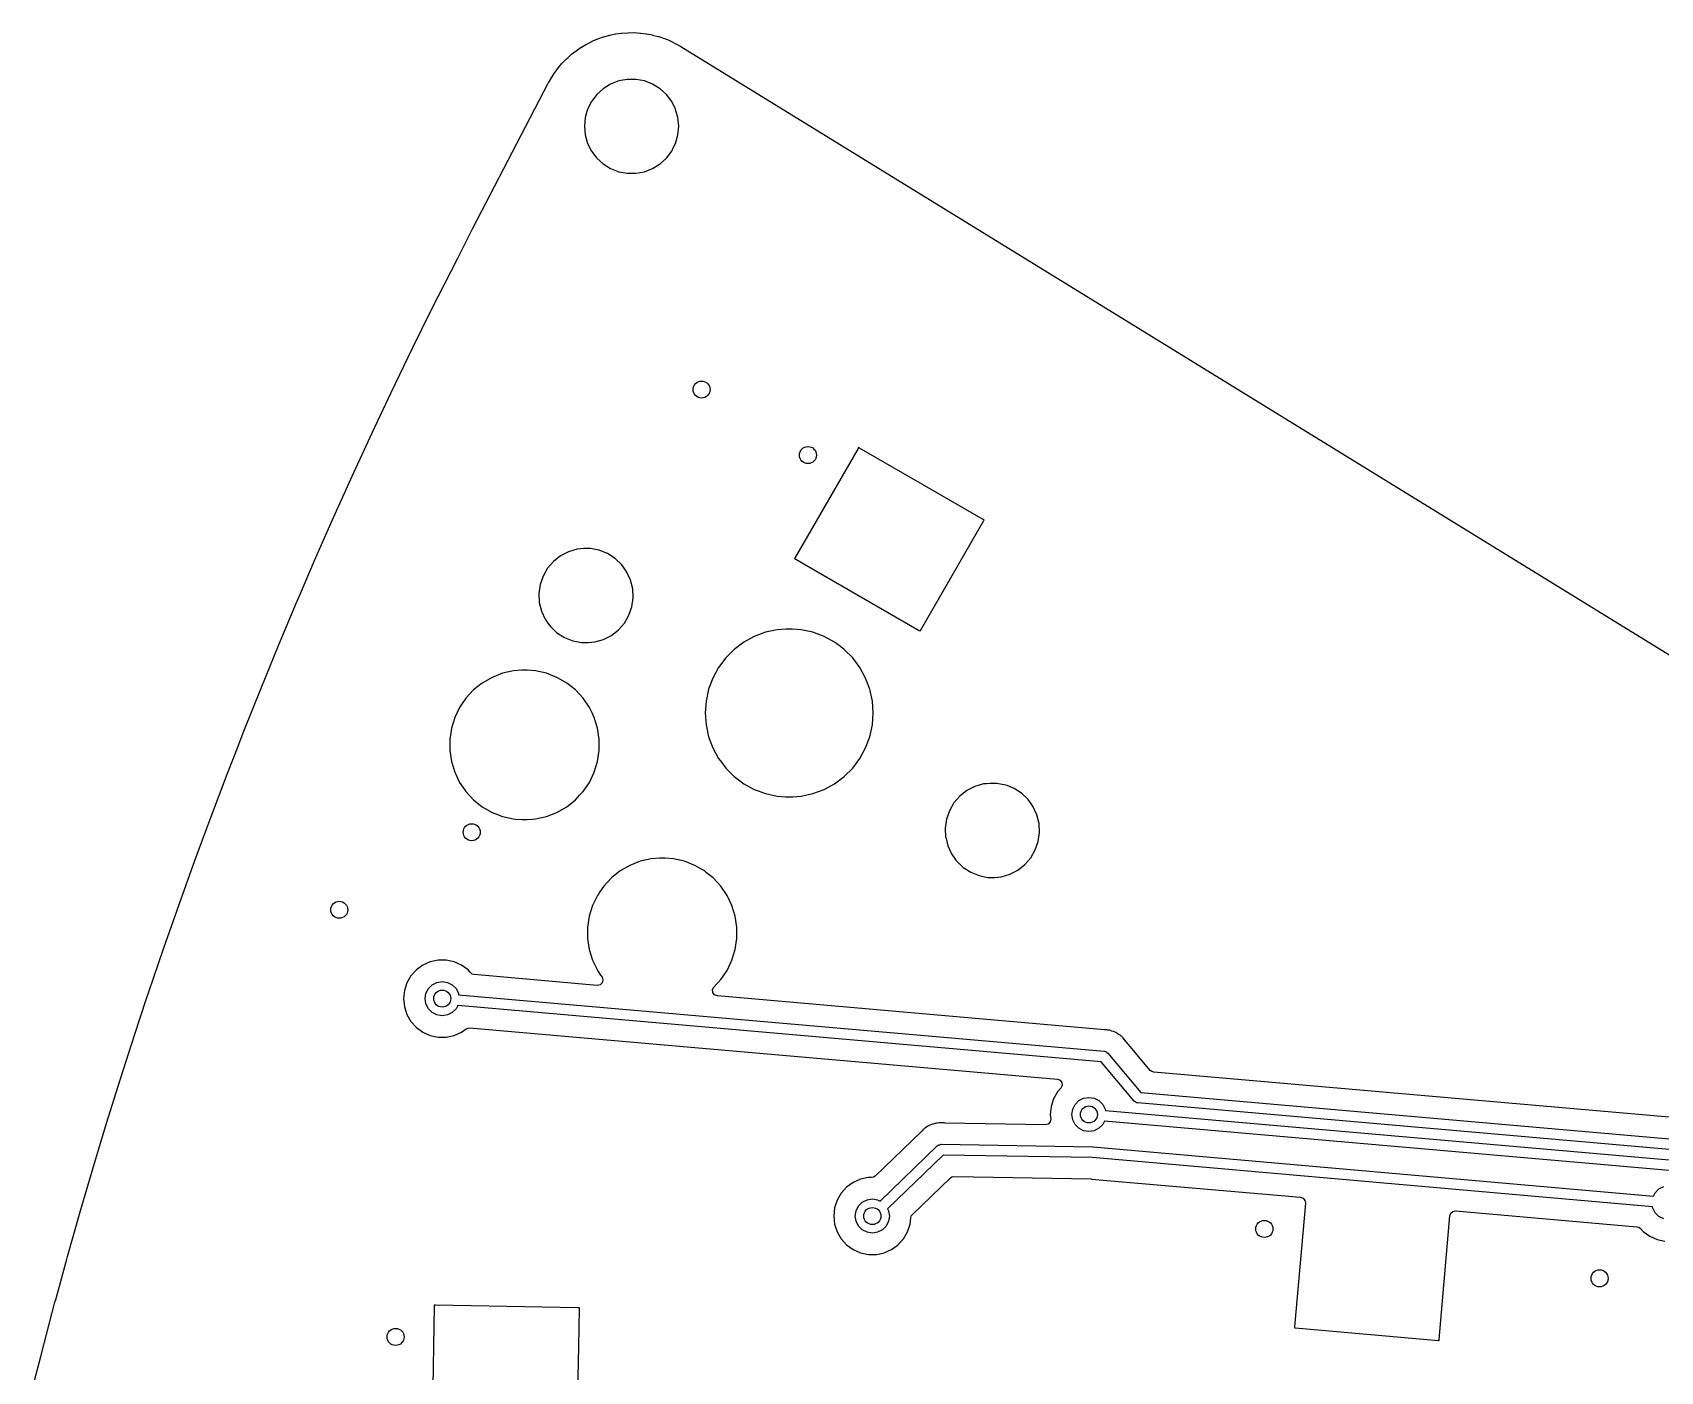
# Model space of a CAD drawing. Extents: x 1.95 to 9.87, y -5.96 to -1.39.
# Drawn here: x 2.13 to 3.632, y -2.625 to -1.39 of the extents above; entities that cross this region are included whole.
import ezdxf

# ---------------------------------------------------------------- set-up
doc = ezdxf.new("R2010")
doc.units = 0
doc.header["$MEASUREMENT"] = 0
doc.layers.add('BLACK', color=7, linetype='CONTINUOUS')

msp = doc.modelspace()

# ---------------------------------------------------------------- linework, layer by layer
at = {"layer": 'BLACK', "linetype": 'CONTINUOUS'}
for p, q in [((2.64637, -1.39789), (2.65132, -1.39582)), ((2.65132, -1.39582), (2.65158, -1.39572)), ((2.65158, -1.39572), (2.65667, -1.39393)), ((2.65667, -1.39393), (2.65698, -1.39383)), ((2.65698, -1.39383), (2.66216, -1.3924)), ((2.66216, -1.3924), (2.66249, -1.39232)), ((2.66249, -1.39232), (2.66777, -1.39125)), ((2.66777, -1.39125), (2.66804, -1.3912)), ((2.66804, -1.3912), (2.67336, -1.39043)), ((2.67336, -1.39043), (2.67374, -1.39039)), ((2.67374, -1.39039), (2.67913, -1.39004)), ((2.67913, -1.39004), (2.67935, -1.39003)), ((2.67935, -1.39003), (2.68471, -1.38994)), ((2.68471, -1.38994), (2.68514, -1.38996)), ((2.68514, -1.38996), (2.69056, -1.39035)), ((2.69056, -1.39035), (2.69074, -1.39036)), ((2.69074, -1.39036), (2.69603, -1.39095)), ((2.69603, -1.39095), (2.69651, -1.39102)), ((2.69651, -1.39102), (2.7019, -1.39217)), ((2.7019, -1.39217), (2.70201, -1.39219)), ((2.70201, -1.39219), (2.70712, -1.39342)), ((2.70712, -1.39342), (2.70763, -1.39358)), ((2.70763, -1.39358), (2.71298, -1.39551)), ((2.71298, -1.39551), (2.71305, -1.39553)), ((2.71305, -1.39553), (2.71779, -1.39733)), ((2.62278, -1.41405), (2.62681, -1.41029)), ((2.62681, -1.41029), (2.62718, -1.40998)), ((2.62718, -1.40998), (2.63142, -1.40677)), ((2.63142, -1.40677), (2.63156, -1.40666)), ((2.63156, -1.40666), (2.63601, -1.40354)), ((2.63601, -1.40354), (2.63638, -1.40331)), ((2.63638, -1.40331), (2.64102, -1.40063)), ((2.64102, -1.40063), (2.64122, -1.40053)), ((2.64122, -1.40053), (2.64602, -1.39805)), ((2.64602, -1.39805), (2.64637, -1.39789)), ((2.71779, -1.39733), (2.71833, -1.39757)), ((2.71833, -1.39757), (2.72417, -1.40064)), ((2.72417, -1.40064), (2.72419, -1.40064)), ((2.72419, -1.40064), (2.7279, -1.40262)), ((2.7279, -1.40262), (2.72817, -1.40277)), ((2.72817, -1.40277), (3.79929, -2.06201)), ((2.60781, -1.4331), (2.61145, -1.42712)), ((2.61145, -1.42712), (2.61179, -1.42664)), ((2.61179, -1.42664), (2.61494, -1.42266)), ((2.61494, -1.42266), (2.61498, -1.4226)), ((2.61498, -1.4226), (2.61858, -1.4182)), ((2.61858, -1.4182), (2.61894, -1.4178)), ((2.61894, -1.4178), (2.62269, -1.41413)), ((2.62269, -1.41413), (2.62278, -1.41405)), ((2.58501, -1.47641), (2.60571, -1.4366)), ((2.60571, -1.4366), (2.60586, -1.43633)), ((2.60586, -1.43633), (2.60781, -1.4331)), ((2.65639, -1.44169), (2.65045, -1.4471)), ((2.66321, -1.43746), (2.65639, -1.44169)), ((2.6707, -1.43456), (2.66321, -1.43746)), ((2.67859, -1.43308), (2.6707, -1.43456)), ((2.6707, -1.43456), (2.6707, -1.43456)), ((2.68662, -1.43308), (2.67859, -1.43308)), ((2.69452, -1.43456), (2.68662, -1.43308)), ((2.69978, -1.4366), (2.69452, -1.43456)), ((2.702, -1.43746), (2.69978, -1.4366)), ((2.70883, -1.44169), (2.702, -1.43746)), ((2.71476, -1.4471), (2.70883, -1.44169)), ((2.64561, -1.4535), (2.64203, -1.46069)), ((2.65045, -1.4471), (2.64561, -1.4535)), ((2.7196, -1.4535), (2.71476, -1.4471)), ((2.72317, -1.46066), (2.7196, -1.4535)), ((2.63984, -1.46841), (2.6391, -1.47641)), ((2.64203, -1.46069), (2.63984, -1.46841)), ((2.72318, -1.46069), (2.72317, -1.46066)), ((2.7232, -1.46077), (2.72318, -1.46069)), ((2.72538, -1.46841), (2.7232, -1.46077)), ((2.72612, -1.47641), (2.72538, -1.46841)), ((2.72538, -1.46841), (2.72538, -1.46841)), ((2.5361, -1.57047), (2.58501, -1.47641)), ((2.6391, -1.47641), (2.63984, -1.48441)), ((2.63984, -1.48441), (2.64203, -1.49213)), ((2.72318, -1.49213), (2.72538, -1.48441)), ((2.72538, -1.48441), (2.72612, -1.47641)), ((2.64203, -1.49213), (2.64561, -1.49932)), ((2.64561, -1.49932), (2.65045, -1.50572)), ((2.71476, -1.50572), (2.7196, -1.49932)), ((2.7196, -1.49932), (2.7214, -1.49571)), ((2.7196, -1.49932), (2.7196, -1.49932)), ((2.7196, -1.49932), (2.7196, -1.49932)), ((2.7214, -1.49571), (2.72318, -1.49213)), ((2.65045, -1.50572), (2.65639, -1.51113)), ((2.65639, -1.51113), (2.66321, -1.51536)), ((2.66321, -1.51536), (2.66321, -1.51536)), ((2.66321, -1.51536), (2.66321, -1.51536)), ((2.66321, -1.51536), (2.6707, -1.51826)), ((2.69452, -1.51826), (2.702, -1.51536)), ((2.702, -1.51536), (2.70883, -1.51113)), ((2.70883, -1.51113), (2.71476, -1.50572)), ((2.6707, -1.51826), (2.67859, -1.51974)), ((2.67859, -1.51974), (2.68662, -1.51974)), ((2.68662, -1.51974), (2.69452, -1.51826)), ((2.68662, -1.51974), (2.68662, -1.51974)), ((2.52211, -1.59792), (2.53608, -1.5705)), ((2.53608, -1.5705), (2.5361, -1.57047)), ((2.49799, -1.64535), (2.52211, -1.59792)), ((2.48054, -1.68106), (2.49796, -1.64541)), ((2.49796, -1.64541), (2.49799, -1.64535)), ((2.46067, -1.72193), (2.48054, -1.68107)), ((2.48054, -1.68107), (2.48054, -1.68106)), ((2.48054, -1.68107), (2.48054, -1.68107)), ((2.48054, -1.68107), (2.48054, -1.68107)), ((2.44316, -1.75933), (2.46064, -1.72198)), ((2.46064, -1.72198), (2.46067, -1.72193)), ((2.42468, -1.79914), (2.44316, -1.75933)), ((2.8921, -1.77272), (2.89163, -1.77353)), ((2.89211, -1.77271), (2.8921, -1.77272)), ((2.89213, -1.77272), (2.89211, -1.77271)), ((2.89211, -1.77271), (2.89211, -1.77271)), ((2.89297, -1.7732), (2.89213, -1.77272)), ((2.89162, -1.77355), (2.83352, -1.87418)), ((2.89163, -1.77353), (2.89162, -1.77355)), ((2.89297, -1.77321), (2.89297, -1.7732)), ((2.89297, -1.7732), (2.89297, -1.7732)), ((3.00722, -1.83917), (2.89297, -1.77321)), ((2.40754, -1.83739), (2.42465, -1.79919)), ((2.42465, -1.79919), (2.42468, -1.79914)), ((2.39002, -1.87698), (2.40754, -1.83739)), ((2.94919, -1.94164), (3.00783, -1.84007)), ((3.00724, -1.83917), (3.00722, -1.83917)), ((3.00805, -1.83964), (3.00724, -1.83917)), ((3.00783, -1.84007), (3.00806, -1.83967)), ((3.00806, -1.83965), (3.00805, -1.83964)), ((3.00806, -1.83966), (3.00806, -1.83965)), ((3.00806, -1.83965), (3.00806, -1.83965)), ((3.00806, -1.83967), (3.00806, -1.83966)), ((3.00806, -1.83966), (3.00806, -1.83966)), ((3.00806, -1.83967), (3.00806, -1.83967)), ((2.37704, -1.90728), (2.39, -1.87702)), ((2.39, -1.87702), (2.39002, -1.87698)), ((2.61048, -1.87783), (2.60505, -1.88409)), ((2.61699, -1.87271), (2.61048, -1.87783)), ((2.62435, -1.86892), (2.61699, -1.87271)), ((2.63229, -1.86658), (2.62435, -1.86892)), ((2.6355, -1.86628), (2.63229, -1.86658)), ((2.63847, -1.86599), (2.6355, -1.86628)), ((2.64468, -1.86599), (2.63847, -1.86599)), ((2.65281, -1.86756), (2.64468, -1.86599)), ((2.64468, -1.86599), (2.64468, -1.86599)), ((2.65473, -1.86833), (2.65281, -1.86756)), ((2.65281, -1.86756), (2.65281, -1.86756)), ((2.65281, -1.86756), (2.65281, -1.86756)), ((2.6605, -1.87064), (2.65473, -1.86833)), ((2.66732, -1.87503), (2.6605, -1.87064)), ((2.66746, -1.87512), (2.66732, -1.87503)), ((2.67346, -1.88083), (2.66746, -1.87512)), ((2.66746, -1.87512), (2.66746, -1.87512)), ((2.66746, -1.87512), (2.66746, -1.87512)), ((2.83352, -1.87418), (2.83304, -1.87501)), ((2.83304, -1.87501), (2.83304, -1.87503)), ((2.83304, -1.87503), (2.83305, -1.87503)), ((2.83305, -1.87503), (2.83338, -1.87546)), ((2.83338, -1.87546), (2.83414, -1.87567)), ((2.83352, -1.87418), (2.83352, -1.87418)), ((2.83352, -1.87418), (2.83352, -1.87418)), ((2.83414, -1.87567), (2.85492, -1.88767)), ((2.60091, -1.89126), (2.5982, -1.89909)), ((2.60505, -1.88409), (2.60091, -1.89126)), ((2.67506, -1.88308), (2.67346, -1.88083)), ((2.67826, -1.88758), (2.67506, -1.88308)), ((2.6817, -1.89511), (2.67826, -1.88758)), ((2.67826, -1.88758), (2.67826, -1.88758)), ((2.67826, -1.88758), (2.67826, -1.88758)), ((2.85492, -1.88767), (2.94813, -1.94148)), ((2.3734, -1.91579), (2.37704, -1.90728)), ((2.5982, -1.89909), (2.59703, -1.90728)), ((2.59703, -1.90728), (2.59742, -1.91556)), ((2.68365, -1.90316), (2.6817, -1.89511)), ((2.68405, -1.91143), (2.68365, -1.90316)), ((2.35671, -1.95541), (2.3734, -1.9158)), ((2.3734, -1.9158), (2.3734, -1.91579)), ((2.59742, -1.91556), (2.59744, -1.91564)), ((2.59744, -1.91564), (2.59937, -1.9236)), ((2.68016, -1.92745), (2.68287, -1.91963)), ((2.68287, -1.91963), (2.68405, -1.91143)), ((2.59937, -1.9236), (2.59941, -1.92369)), ((2.59941, -1.92369), (2.60281, -1.93114)), ((2.60281, -1.93114), (2.60536, -1.93471)), ((2.60536, -1.93471), (2.60762, -1.93788)), ((2.60762, -1.93788), (2.61361, -1.9436)), ((2.6706, -1.94088), (2.67602, -1.93462)), ((2.67602, -1.93462), (2.68016, -1.92745)), ((2.61361, -1.9436), (2.61361, -1.9436)), ((2.61361, -1.9436), (2.61361, -1.9436)), ((2.61361, -1.9436), (2.62058, -1.94807)), ((2.62058, -1.94807), (2.62058, -1.94807)), ((2.62058, -1.94807), (2.62826, -1.95115)), ((2.62826, -1.95115), (2.63334, -1.95213)), ((2.63334, -1.95213), (2.6364, -1.95272)), ((2.6364, -1.95272), (2.6364, -1.95272)), ((2.6364, -1.95272), (2.6426, -1.95272)), ((2.6426, -1.95272), (2.64878, -1.95213)), ((2.6426, -1.95272), (2.6426, -1.95272)), ((2.64878, -1.95213), (2.65673, -1.9498)), ((2.65673, -1.9498), (2.66409, -1.946)), ((2.66409, -1.946), (2.6706, -1.94088)), ((2.78613, -1.95238), (2.77727, -1.95901)), ((2.79584, -1.94707), (2.78613, -1.95238)), ((2.80621, -1.94321), (2.79584, -1.94707)), ((2.81702, -1.94085), (2.80621, -1.94321)), ((2.8253, -1.94026), (2.81702, -1.94085)), ((2.83082, -1.94026), (2.8253, -1.94026)), ((2.8253, -1.94026), (2.8253, -1.94026)), ((2.8391, -1.94085), (2.83082, -1.94026)), ((2.83082, -1.94026), (2.83082, -1.94026)), ((2.84991, -1.94321), (2.8391, -1.94085)), ((2.86028, -1.94707), (2.84991, -1.94321)), ((2.86999, -1.95238), (2.86028, -1.94707)), ((2.87405, -1.95542), (2.86999, -1.95238)), ((2.94813, -1.94148), (2.94814, -1.94149)), ((2.94814, -1.94149), (2.94898, -1.94197)), ((2.94898, -1.94197), (2.94898, -1.94197)), ((2.94898, -1.94197), (2.94898, -1.94197)), ((2.94898, -1.94197), (2.94898, -1.94197)), ((2.94898, -1.94197), (2.94899, -1.94197)), ((2.94899, -1.94197), (2.949, -1.94196)), ((2.94899, -1.94197), (2.94899, -1.94197)), ((2.949, -1.94196), (2.94918, -1.94165)), ((2.949, -1.94196), (2.949, -1.94196)), ((2.94918, -1.94165), (2.94919, -1.94164)), ((2.34067, -1.99466), (2.35669, -1.95545)), ((2.35669, -1.95545), (2.35671, -1.95541)), ((2.76945, -1.96683), (2.76281, -1.97569)), ((2.77727, -1.95901), (2.76945, -1.96683)), ((2.87885, -1.95901), (2.87405, -1.95542)), ((2.88668, -1.96683), (2.87885, -1.95901)), ((2.89165, -1.97348), (2.88668, -1.96683)), ((2.56339, -1.98102), (2.55378, -1.98479)), ((2.57347, -1.97872), (2.56339, -1.98102)), ((2.58119, -1.97814), (2.57347, -1.97872)), ((2.58634, -1.97814), (2.58119, -1.97814)), ((2.58119, -1.97814), (2.58119, -1.97814)), ((2.59407, -1.97872), (2.58634, -1.97814)), ((2.58634, -1.97814), (2.58634, -1.97814)), ((2.60414, -1.98102), (2.59407, -1.97872)), ((2.61375, -1.98479), (2.60414, -1.98102)), ((2.76281, -1.97569), (2.75751, -1.9854)), ((2.89331, -1.97569), (2.89165, -1.97348)), ((2.89861, -1.9854), (2.89331, -1.97569)), ((2.32475, -2.03444), (2.34067, -1.99466)), ((2.53676, -1.9964), (2.52973, -2.00397)), ((2.54483, -1.98996), (2.53676, -1.9964)), ((2.55378, -1.98479), (2.54483, -1.98996)), ((2.61497, -1.98549), (2.61375, -1.98479)), ((2.61375, -1.98479), (2.61375, -1.98479)), ((2.61375, -1.98479), (2.61375, -1.98479)), ((2.6227, -1.98996), (2.61497, -1.98549)), ((2.63077, -1.9964), (2.6227, -1.98996)), ((2.6227, -1.98996), (2.6227, -1.98996)), ((2.6378, -2.00397), (2.63077, -1.9964)), ((2.63077, -1.9964), (2.63077, -1.9964)), ((2.63077, -1.9964), (2.63077, -1.9964)), ((2.75364, -1.99577), (2.75129, -2.00659)), ((2.75751, -1.9854), (2.75364, -1.99577)), ((2.90031, -1.98996), (2.89861, -1.9854)), ((2.90248, -1.99577), (2.90031, -1.98996)), ((2.90483, -2.00659), (2.90248, -1.99577)), ((2.52391, -2.0125), (2.51943, -2.02181)), ((2.52578, -2.00977), (2.52391, -2.0125)), ((2.52973, -2.00397), (2.52578, -2.00977)), ((2.64362, -2.0125), (2.6378, -2.00397)), ((2.6378, -2.00397), (2.6378, -2.00397)), ((2.6378, -2.00397), (2.6378, -2.00397)), ((2.64608, -2.01762), (2.64362, -2.0125)), ((2.75129, -2.00659), (2.7505, -2.01762)), ((2.90562, -2.01762), (2.90483, -2.00659)), ((2.51943, -2.02181), (2.51639, -2.03168)), ((2.6481, -2.02181), (2.64608, -2.01762)), ((2.65114, -2.03168), (2.6481, -2.02181)), ((2.7505, -2.01762), (2.75129, -2.02866)), ((2.90483, -2.02866), (2.90562, -2.01762)), ((2.31782, -2.05222), (2.32474, -2.03445)), ((2.32474, -2.03445), (2.32475, -2.03444)), ((2.51639, -2.03168), (2.51485, -2.04189)), ((2.51485, -2.04189), (2.51485, -2.05222)), ((2.65268, -2.04189), (2.65114, -2.03168)), ((2.65268, -2.05222), (2.65268, -2.04189)), ((2.75129, -2.02866), (2.75364, -2.03948)), ((2.75364, -2.03948), (2.75751, -2.04984)), ((2.89861, -2.04984), (2.90248, -2.03948)), ((2.90248, -2.03948), (2.90483, -2.02866)), ((2.30935, -2.07399), (2.31782, -2.05222)), ((2.51485, -2.05222), (2.51639, -2.06244)), ((2.65114, -2.06244), (2.65268, -2.05222)), ((2.75751, -2.04984), (2.76281, -2.05956)), ((2.89331, -2.05956), (2.89861, -2.04984)), ((2.51639, -2.06244), (2.51943, -2.07231)), ((2.51943, -2.07231), (2.52391, -2.08161)), ((2.64362, -2.08161), (2.6481, -2.07231)), ((2.6481, -2.07231), (2.65114, -2.06244)), ((2.76281, -2.05956), (2.76547, -2.0631)), ((2.76547, -2.0631), (2.76945, -2.06841)), ((2.76945, -2.06841), (2.77727, -2.07624)), ((2.87885, -2.07624), (2.88668, -2.06841)), ((2.88668, -2.06841), (2.89331, -2.05956)), ((2.29415, -2.11402), (2.30935, -2.074)), ((2.30935, -2.074), (2.30935, -2.07399)), ((2.52391, -2.08161), (2.52839, -2.08817)), ((2.52839, -2.08817), (2.52973, -2.09015)), ((2.6378, -2.09015), (2.64362, -2.08161)), ((2.77727, -2.07624), (2.78212, -2.07987)), ((2.78212, -2.07987), (2.78613, -2.08287)), ((2.78613, -2.08287), (2.79584, -2.08817)), ((2.79584, -2.08817), (2.79949, -2.08954)), ((2.84991, -2.09204), (2.86028, -2.08817)), ((2.86028, -2.08817), (2.86999, -2.08287)), ((2.86999, -2.08287), (2.87885, -2.07624)), ((2.9994, -2.08545), (2.99204, -2.08925)), ((3.00734, -2.08312), (2.9994, -2.08545)), ((3.01009, -2.08286), (3.00734, -2.08312)), ((3.01352, -2.08253), (3.01009, -2.08286)), ((3.01973, -2.08253), (3.01352, -2.08253)), ((3.02786, -2.0841), (3.01973, -2.08253)), ((3.01973, -2.08253), (3.01973, -2.08253)), ((3.02925, -2.08465), (3.02786, -2.0841)), ((3.02786, -2.0841), (3.02786, -2.0841)), ((3.02786, -2.0841), (3.02786, -2.0841)), ((3.03555, -2.08717), (3.02925, -2.08465)), ((3.04251, -2.09165), (3.03555, -2.08717)), ((2.52973, -2.09015), (2.53676, -2.09772)), ((2.53676, -2.09772), (2.53676, -2.09772)), ((2.53676, -2.09772), (2.54483, -2.10416)), ((2.6227, -2.10416), (2.63077, -2.09772)), ((2.63077, -2.09772), (2.63468, -2.09351)), ((2.63468, -2.09351), (2.6378, -2.09015)), ((2.6378, -2.09015), (2.6378, -2.09015)), ((2.6378, -2.09015), (2.6378, -2.09015)), ((2.79949, -2.08954), (2.80621, -2.09204)), ((2.80621, -2.09204), (2.81702, -2.09439)), ((2.81702, -2.09439), (2.82471, -2.09494)), ((2.82471, -2.09494), (2.8253, -2.09499)), ((2.8253, -2.09499), (2.8253, -2.09499)), ((2.8253, -2.09499), (2.83082, -2.09499)), ((2.83082, -2.09499), (2.83138, -2.09495)), ((2.83082, -2.09499), (2.83082, -2.09499)), ((2.83138, -2.09495), (2.8391, -2.09439)), ((2.8391, -2.09439), (2.84991, -2.09204)), ((2.9801, -2.10062), (2.97596, -2.1078)), ((2.98553, -2.09437), (2.9801, -2.10062)), ((2.99204, -2.08925), (2.98553, -2.09437)), ((3.04851, -2.09737), (3.04251, -2.09165)), ((3.04251, -2.09165), (3.04251, -2.09165)), ((3.04251, -2.09165), (3.04251, -2.09165)), ((3.05011, -2.09961), (3.04851, -2.09737)), ((3.05331, -2.10411), (3.05011, -2.09961)), ((2.29052, -2.12382), (2.29415, -2.11402)), ((2.54483, -2.10416), (2.55378, -2.10932)), ((2.55378, -2.10932), (2.55969, -2.11164)), ((2.55969, -2.11164), (2.5611, -2.1122)), ((2.5611, -2.1122), (2.56339, -2.1131)), ((2.56339, -2.1131), (2.57346, -2.1154)), ((2.57346, -2.1154), (2.57567, -2.11556)), ((2.57567, -2.11556), (2.58119, -2.11597)), ((2.58119, -2.11597), (2.58119, -2.11597)), ((2.58119, -2.11597), (2.58634, -2.11597)), ((2.58634, -2.11597), (2.59117, -2.11561)), ((2.58634, -2.11597), (2.58634, -2.11597)), ((2.59117, -2.11561), (2.59407, -2.1154)), ((2.59407, -2.1154), (2.60414, -2.1131)), ((2.60414, -2.1131), (2.61375, -2.10932)), ((2.61375, -2.10932), (2.6227, -2.10416)), ((2.97326, -2.11562), (2.97208, -2.12382)), ((2.97596, -2.1078), (2.97326, -2.11562)), ((3.05675, -2.11164), (3.05331, -2.10411)), ((3.05331, -2.10411), (3.05331, -2.10411)), ((3.05331, -2.10411), (3.05331, -2.10411)), ((3.0587, -2.11969), (3.05675, -2.11164)), ((2.27942, -2.15382), (2.29052, -2.12382)), ((2.97208, -2.12382), (2.97247, -2.13209)), ((2.97247, -2.13209), (2.97249, -2.13218)), ((2.97249, -2.13218), (2.97442, -2.14014)), ((3.05792, -2.13616), (3.0591, -2.12796)), ((3.0591, -2.12796), (3.0587, -2.11969)), ((2.97442, -2.14014), (2.97446, -2.14023)), ((2.97446, -2.14023), (2.97786, -2.14767)), ((2.97786, -2.14767), (2.98199, -2.15346)), ((3.05107, -2.15116), (3.05521, -2.14399)), ((3.05521, -2.14399), (3.05792, -2.13616)), ((2.26492, -2.19416), (2.27941, -2.15385)), ((2.27941, -2.15385), (2.27942, -2.15382)), ((2.672, -2.16339), (2.66393, -2.16983)), ((2.68095, -2.15823), (2.672, -2.16339)), ((2.69056, -2.15445), (2.68095, -2.15823)), ((2.70064, -2.15215), (2.69056, -2.15445)), ((2.70836, -2.15157), (2.70064, -2.15215)), ((2.71351, -2.15157), (2.70836, -2.15157)), ((2.70836, -2.15157), (2.70836, -2.15157)), ((2.72124, -2.15215), (2.71351, -2.15157)), ((2.71351, -2.15157), (2.71351, -2.15157)), ((2.73131, -2.15445), (2.72124, -2.15215)), ((2.74092, -2.15823), (2.73131, -2.15445)), ((2.74108, -2.15831), (2.74092, -2.15823)), ((2.74092, -2.15823), (2.74092, -2.15823)), ((2.74092, -2.15823), (2.74092, -2.15823)), ((2.74987, -2.16339), (2.74108, -2.15831)), ((2.75189, -2.165), (2.74987, -2.16339)), ((2.98199, -2.15346), (2.98267, -2.15442)), ((2.98267, -2.15442), (2.98866, -2.16013)), ((2.98866, -2.16013), (2.98866, -2.16013)), ((2.98866, -2.16013), (2.98866, -2.16013)), ((2.98866, -2.16013), (2.99563, -2.16461)), ((3.03178, -2.16633), (3.03914, -2.16254)), ((3.03914, -2.16254), (3.04565, -2.15742)), ((3.04565, -2.15742), (3.05107, -2.15116)), ((2.6569, -2.1774), (2.6534, -2.18254)), ((2.66393, -2.16983), (2.6569, -2.1774)), ((2.75794, -2.16983), (2.75189, -2.165)), ((2.76497, -2.1774), (2.75794, -2.16983)), ((2.75794, -2.16983), (2.75794, -2.16983)), ((2.75794, -2.16983), (2.75794, -2.16983)), ((2.77079, -2.18594), (2.76497, -2.1774)), ((2.76497, -2.1774), (2.76497, -2.1774)), ((2.76497, -2.1774), (2.76497, -2.1774)), ((2.99563, -2.16461), (2.99563, -2.16461)), ((2.99563, -2.16461), (3.00331, -2.16769)), ((3.00331, -2.16769), (3.00839, -2.16866)), ((3.00839, -2.16866), (3.01145, -2.16925)), ((3.01145, -2.16925), (3.01145, -2.16925)), ((3.01145, -2.16925), (3.01765, -2.16925)), ((3.01765, -2.16925), (3.02383, -2.16866)), ((3.01765, -2.16925), (3.01765, -2.16925)), ((3.02383, -2.16866), (3.03178, -2.16633)), ((2.64906, -2.19015), (2.6466, -2.19524)), ((2.65108, -2.18594), (2.64906, -2.19015)), ((2.65196, -2.18465), (2.65108, -2.18594)), ((2.6534, -2.18254), (2.65196, -2.18465)), ((2.77527, -2.19524), (2.77079, -2.18594)), ((2.25088, -2.23413), (2.26492, -2.19416)), ((2.64356, -2.20511), (2.64202, -2.21533)), ((2.6466, -2.19524), (2.64356, -2.20511)), ((2.77831, -2.20511), (2.77527, -2.19524)), ((2.77985, -2.21533), (2.77831, -2.20511)), ((2.64202, -2.21533), (2.64202, -2.22566)), ((2.77985, -2.22566), (2.77985, -2.21533)), ((2.23706, -2.27487), (2.25087, -2.23415)), ((2.25087, -2.23415), (2.25088, -2.23413)), ((2.64202, -2.22566), (2.64356, -2.23587)), ((2.64356, -2.23587), (2.6466, -2.24574)), ((2.77527, -2.24574), (2.77831, -2.23587)), ((2.77831, -2.23587), (2.77985, -2.22566)), ((2.49, -2.25027), (2.48397, -2.25465)), ((2.49681, -2.24724), (2.49, -2.25027)), ((2.5041, -2.24569), (2.49681, -2.24724)), ((2.51155, -2.24569), (2.5041, -2.24569)), ((2.5041, -2.24569), (2.5041, -2.24569)), ((2.51884, -2.24724), (2.51155, -2.24569)), ((2.51155, -2.24569), (2.51155, -2.24569)), ((2.52565, -2.25027), (2.51884, -2.24724)), ((2.53168, -2.25465), (2.52565, -2.25027)), ((2.6466, -2.24574), (2.65042, -2.25368)), ((2.77079, -2.25505), (2.77527, -2.24574)), ((2.47526, -2.26664), (2.47296, -2.27373)), ((2.47899, -2.26019), (2.47526, -2.26664)), ((2.48397, -2.25465), (2.47899, -2.26019)), ((2.49508, -2.27189), (2.49857, -2.2684)), ((2.49857, -2.2684), (2.50296, -2.26616)), ((2.50296, -2.26616), (2.50783, -2.26539)), ((2.50783, -2.26539), (2.51269, -2.26616)), ((2.51269, -2.26616), (2.51708, -2.2684)), ((2.51708, -2.2684), (2.52057, -2.27189)), ((2.53362, -2.2568), (2.53168, -2.25465)), ((2.53168, -2.25465), (2.53168, -2.25465)), ((2.53168, -2.25465), (2.53168, -2.25465)), ((2.53416, -2.25741), (2.53362, -2.2568)), ((2.53561, -2.25851), (2.53416, -2.25741)), ((2.53737, -2.25901), (2.53561, -2.25851)), ((2.65091, -2.26894), (2.53737, -2.25901)), ((2.65042, -2.25368), (2.65108, -2.25505)), ((2.65357, -2.26841), (2.65091, -2.26894)), ((2.65108, -2.25505), (2.65187, -2.2562)), ((2.65187, -2.2562), (2.65403, -2.25937)), ((2.65554, -2.26654), (2.65357, -2.26841)), ((2.65403, -2.25937), (2.65537, -2.26133)), ((2.65537, -2.26133), (2.65621, -2.26391)), ((2.65621, -2.26391), (2.65554, -2.26654)), ((2.75859, -2.27045), (2.76497, -2.26358)), ((2.76497, -2.26358), (2.77079, -2.25505)), ((2.22374, -2.3149), (2.23498, -2.28114)), ((2.23498, -2.28114), (2.23706, -2.27487)), ((2.47296, -2.27373), (2.47218, -2.28114)), ((2.47218, -2.28114), (2.47296, -2.28855)), ((2.49208, -2.28114), (2.49285, -2.27628)), ((2.49285, -2.28601), (2.49208, -2.28114)), ((2.49285, -2.27628), (2.49508, -2.27189)), ((2.52057, -2.27189), (2.5228, -2.27628)), ((2.5228, -2.27628), (2.523, -2.27753)), ((2.523, -2.27753), (3.11884, -2.32966)), ((2.75738, -2.27285), (2.75859, -2.27045)), ((2.75762, -2.27553), (2.75738, -2.27285)), ((2.75924, -2.27767), (2.75762, -2.27553)), ((2.76175, -2.27864), (2.75924, -2.27767)), ((3.11917, -2.30991), (2.76175, -2.27864)), ((2.47296, -2.28855), (2.47526, -2.29564)), ((2.47526, -2.29564), (2.47899, -2.3021)), ((2.49508, -2.2904), (2.49285, -2.28601)), ((2.49857, -2.29388), (2.49508, -2.2904)), ((2.50296, -2.29612), (2.49857, -2.29388)), ((2.50783, -2.29689), (2.50296, -2.29612)), ((2.51269, -2.29612), (2.50783, -2.29689)), ((2.51708, -2.29388), (2.51269, -2.29612)), ((2.52057, -2.2904), (2.51708, -2.29388)), ((2.52213, -2.28733), (2.52057, -2.2904)), ((3.11595, -2.33929), (2.52213, -2.28733)), ((2.47899, -2.3021), (2.48397, -2.30763)), ((2.48397, -2.30763), (2.49, -2.31201)), ((2.49, -2.31201), (2.49681, -2.31505)), ((2.51884, -2.31505), (2.52565, -2.31201)), ((2.52565, -2.31201), (2.52981, -2.30899)), ((2.52981, -2.30899), (2.53138, -2.30823)), ((2.53138, -2.30823), (2.53311, -2.30807)), ((2.53311, -2.30807), (3.07566, -2.35554)), ((3.11963, -2.30993), (3.11917, -2.30991)), ((3.12127, -2.30991), (3.11963, -2.30993)), ((3.12135, -2.30991), (3.12127, -2.30991)), ((3.12211, -2.3101), (3.12135, -2.30991)), ((3.12135, -2.30991), (3.12135, -2.30991)), ((3.12287, -2.31023), (3.12211, -2.3101)), ((3.12365, -2.3103), (3.12287, -2.31023)), ((3.12527, -2.31087), (3.12365, -2.3103)), ((3.12571, -2.311), (3.12527, -2.31087)), ((3.12738, -2.31142), (3.12571, -2.311)), ((3.12808, -2.31179), (3.12738, -2.31142)), ((3.12878, -2.3121), (3.12808, -2.31179)), ((3.12952, -2.31237), (3.12878, -2.3121)), ((3.13031, -2.31289), (3.12952, -2.31237)), ((3.13095, -2.31332), (3.13031, -2.31289)), ((3.13134, -2.31356), (3.13095, -2.31332)), ((3.13176, -2.31378), (3.13134, -2.31356)), ((2.21057, -2.35617), (2.22373, -2.31493)), ((2.22373, -2.31493), (2.22374, -2.3149)), ((2.49681, -2.31505), (2.5041, -2.3166)), ((2.5041, -2.3166), (2.5041, -2.3166)), ((2.5041, -2.3166), (2.51155, -2.3166)), ((2.51155, -2.3166), (2.51723, -2.31539)), ((2.51155, -2.3166), (2.51155, -2.3166)), ((2.51723, -2.31539), (2.51884, -2.31505)), ((3.13286, -2.31438), (3.13176, -2.31378)), ((3.13343, -2.31491), (3.13286, -2.31438)), ((3.13404, -2.31539), (3.13343, -2.31491)), ((3.13469, -2.31583), (3.13404, -2.31539)), ((3.13555, -2.31679), (3.13469, -2.31583)), ((3.13469, -2.31583), (3.13469, -2.31583)), ((3.13469, -2.31583), (3.13469, -2.31583)), ((3.13584, -2.31711), (3.13555, -2.31679)), ((3.13616, -2.31744), (3.13584, -2.31711)), ((3.13628, -2.31755), (3.13616, -2.31744)), ((3.13697, -2.31838), (3.13628, -2.31755)), ((3.13707, -2.31849), (3.13697, -2.31838)), ((3.13891, -2.32055), (3.13707, -2.31849)), ((3.13937, -2.32123), (3.13891, -2.32055)), ((3.14465, -2.32753), (3.13937, -2.32123)), ((3.16123, -2.34729), (3.14465, -2.32753)), ((3.14645, -2.37564), (3.11595, -2.33929)), ((3.11884, -2.32966), (3.11969, -2.32986)), ((3.11969, -2.32986), (3.11987, -2.32986)), ((3.11987, -2.32986), (3.11996, -2.32992)), ((3.11996, -2.32992), (3.1202, -2.32998)), ((3.1202, -2.32998), (3.12116, -2.33072)), ((3.12116, -2.33072), (3.12218, -2.3314)), ((3.12218, -2.3314), (3.15268, -2.36775)), ((2.19801, -2.39611), (2.21057, -2.35617)), ((3.07566, -2.35554), (3.07816, -2.35649)), ((3.07816, -2.35649), (3.07978, -2.35862)), ((3.07978, -2.35862), (3.08004, -2.36127)), ((3.16272, -2.34848), (3.16123, -2.34729)), ((3.16455, -2.34901), (3.16272, -2.34848)), ((3.67802, -2.39393), (3.16455, -2.34901)), ((3.07212, -2.37348), (3.06981, -2.38057)), ((3.07584, -2.36702), (3.07212, -2.37348)), ((3.07886, -2.36367), (3.07584, -2.36702)), ((3.08004, -2.36127), (3.07886, -2.36367)), ((3.09543, -2.37524), (3.09982, -2.373)), ((3.09982, -2.373), (3.10468, -2.37223)), ((3.10468, -2.37223), (3.10955, -2.373)), ((3.10955, -2.373), (3.11394, -2.37524)), ((3.15268, -2.36775), (3.68511, -2.41433)), ((3.06981, -2.38057), (3.06903, -2.38798)), ((3.06903, -2.38798), (3.06947, -2.39212)), ((3.08893, -2.38798), (3.08971, -2.38311)), ((3.08971, -2.39284), (3.08893, -2.38798)), ((3.08971, -2.38311), (3.09194, -2.37872)), ((3.09194, -2.37872), (3.09543, -2.37524)), ((3.11394, -2.37524), (3.11742, -2.37872)), ((3.11742, -2.37872), (3.11966, -2.38311)), ((3.11966, -2.38311), (3.11986, -2.38437)), ((3.11986, -2.38437), (3.69158, -2.43438)), ((3.14747, -2.37632), (3.14645, -2.37564)), ((3.14843, -2.37706), (3.14747, -2.37632)), ((3.14867, -2.37712), (3.14843, -2.37706)), ((3.14876, -2.37718), (3.14867, -2.37712)), ((3.14894, -2.37718), (3.14876, -2.37718)), ((3.14979, -2.37738), (3.14894, -2.37718)), ((3.68222, -2.42396), (3.14979, -2.37738)), ((2.1854, -2.43821), (2.198, -2.39616)), ((2.198, -2.39616), (2.19801, -2.39611)), ((2.95009, -2.40371), (2.90748, -2.44485)), ((2.9504, -2.40338), (2.95009, -2.40371)), ((2.95152, -2.40207), (2.9504, -2.40338)), ((2.95217, -2.40162), (2.95152, -2.40207)), ((2.95276, -2.40113), (2.95217, -2.40162)), ((2.95332, -2.40059), (2.95276, -2.40113)), ((2.95482, -2.39974), (2.95332, -2.40059)), ((2.95521, -2.39949), (2.95482, -2.39974)), ((2.95662, -2.39851), (2.95521, -2.39949)), ((2.95736, -2.39823), (2.95662, -2.39851)), ((2.95805, -2.3979), (2.95736, -2.39823)), ((2.95873, -2.39751), (2.95805, -2.3979)), ((2.96039, -2.39706), (2.95873, -2.39751)), ((2.96083, -2.39692), (2.96039, -2.39706)), ((2.96244, -2.39632), (2.96083, -2.39692)), ((2.96323, -2.39623), (2.96244, -2.39632)), ((2.96398, -2.39609), (2.96323, -2.39623)), ((2.96474, -2.39588), (2.96398, -2.39609)), ((2.96646, -2.39586), (2.96474, -2.39588)), ((2.96692, -2.39583), (2.96646, -2.39586)), ((2.96707, -2.39581), (2.96692, -2.39583)), ((2.96816, -2.39583), (2.96707, -2.39581)), ((2.96831, -2.39583), (2.96816, -2.39583)), ((2.97107, -2.39579), (2.96831, -2.39583)), ((2.97188, -2.3959), (2.97107, -2.39579)), ((3.06453, -2.39751), (2.97188, -2.3959)), ((3.06715, -2.3968), (3.06453, -2.39751)), ((3.06899, -2.3948), (3.06715, -2.3968)), ((3.06947, -2.39212), (3.06899, -2.3948)), ((3.09194, -2.39723), (3.08971, -2.39284)), ((3.09543, -2.40072), (3.09194, -2.39723)), ((3.09982, -2.40296), (3.09543, -2.40072)), ((3.10468, -2.40373), (3.09982, -2.40296)), ((3.10955, -2.40296), (3.10468, -2.40373)), ((3.11394, -2.40072), (3.10955, -2.40296)), ((3.11742, -2.39723), (3.11394, -2.40072)), ((3.11899, -2.39417), (3.11742, -2.39723)), ((3.69275, -2.44437), (3.11899, -2.39417)), ((2.912, -2.46789), (2.96478, -2.41692)), ((2.96478, -2.41692), (2.96549, -2.41641)), ((2.96549, -2.41641), (2.96561, -2.41628)), ((2.96561, -2.41628), (2.96571, -2.41625)), ((2.96571, -2.41625), (2.96591, -2.4161)), ((2.96591, -2.4161), (2.96711, -2.41586)), ((2.96711, -2.41586), (2.96828, -2.41554)), ((2.96828, -2.41554), (3.10829, -2.41799)), ((3.10829, -2.41799), (3.10853, -2.41802)), ((3.10853, -2.41802), (3.10864, -2.418)), ((3.10864, -2.418), (3.62575, -2.46325)), ((2.97015, -2.42542), (2.91884, -2.47496)), ((3.10795, -2.42782), (2.97015, -2.42542)), ((3.62488, -2.47305), (3.10795, -2.42782)), ((2.17369, -2.47775), (2.1854, -2.43821)), ((2.89379, -2.44777), (2.88698, -2.4508)), ((2.90108, -2.44622), (2.89379, -2.44777)), ((2.90409, -2.44622), (2.90108, -2.44622)), ((2.90592, -2.44587), (2.90409, -2.44622)), ((2.90748, -2.44485), (2.90592, -2.44587)), ((2.94175, -2.48023), (2.97651, -2.44667)), ((2.97651, -2.44667), (2.97811, -2.44564)), ((2.97811, -2.44564), (2.97998, -2.4453)), ((2.97998, -2.4453), (3.10675, -2.44751)), ((3.10675, -2.44751), (3.10709, -2.44753)), ((3.10709, -2.44753), (3.30003, -2.46441)), ((2.87596, -2.46072), (2.87224, -2.46718)), ((2.88095, -2.45519), (2.87596, -2.46072)), ((2.88698, -2.4508), (2.88095, -2.45519)), ((3.62575, -2.46325), (3.62731, -2.46018)), ((3.62731, -2.46018), (3.6308, -2.4567)), ((3.6308, -2.4567), (3.63519, -2.45446)), ((2.16212, -2.51903), (2.17367, -2.47781)), ((2.17367, -2.47781), (2.17369, -2.47775)), ((2.86993, -2.47427), (2.86916, -2.48168)), ((2.87224, -2.46718), (2.86993, -2.47427)), ((2.88906, -2.48168), (2.88983, -2.47681)), ((2.88983, -2.47681), (2.89206, -2.47242)), ((2.89206, -2.47242), (2.89555, -2.46894)), ((2.89555, -2.46894), (2.89994, -2.4667)), ((2.89994, -2.4667), (2.9048, -2.46593)), ((2.9048, -2.46593), (2.90967, -2.4667)), ((2.90967, -2.4667), (2.912, -2.46789)), ((2.91884, -2.47496), (2.91978, -2.47681)), ((2.91978, -2.47681), (2.92055, -2.48168)), ((3.30447, -2.4697), (3.29449, -2.58376)), ((3.30003, -2.46441), (3.3024, -2.46527)), ((3.3024, -2.46527), (3.30403, -2.46721)), ((3.30403, -2.46721), (3.30447, -2.4697)), ((3.43872, -2.47899), (3.44065, -2.47737)), ((3.44065, -2.47737), (3.44314, -2.47693)), ((3.44314, -2.47693), (3.61051, -2.49157)), ((3.62508, -2.4743), (3.62488, -2.47305)), ((3.62731, -2.47869), (3.62508, -2.4743)), ((3.6308, -2.48218), (3.62731, -2.47869)), ((2.86916, -2.48168), (2.86993, -2.48909)), ((2.86993, -2.48909), (2.87224, -2.49618)), ((2.88983, -2.48654), (2.88906, -2.48168)), ((2.89206, -2.49093), (2.88983, -2.48654)), ((2.89555, -2.49442), (2.89206, -2.49093)), ((2.91754, -2.49093), (2.91406, -2.49442)), ((2.91978, -2.48654), (2.91754, -2.49093)), ((2.92055, -2.48168), (2.91978, -2.48654)), ((2.93737, -2.49618), (2.93967, -2.48909)), ((2.93967, -2.48909), (2.94029, -2.48323)), ((2.94029, -2.48323), (2.94076, -2.4816)), ((2.94076, -2.4816), (2.94175, -2.48023)), ((3.42787, -2.59551), (3.43785, -2.48137)), ((3.43785, -2.48137), (3.43872, -2.47899)), ((3.61051, -2.49157), (3.61227, -2.49207)), ((3.61227, -2.49207), (3.61372, -2.49317)), ((3.61372, -2.49317), (3.6162, -2.49593)), ((3.63519, -2.48441), (3.6308, -2.48218)), ((2.87224, -2.49618), (2.87596, -2.50263)), ((2.87596, -2.50263), (2.88095, -2.50817)), ((2.88095, -2.50817), (2.88698, -2.51255)), ((2.89994, -2.49665), (2.89555, -2.49442)), ((2.9048, -2.49743), (2.89994, -2.49665)), ((2.90967, -2.49665), (2.9048, -2.49743)), ((2.91406, -2.49442), (2.90967, -2.49665)), ((2.92263, -2.51255), (2.92775, -2.50883)), ((2.92775, -2.50883), (2.92866, -2.50817)), ((2.92866, -2.50817), (2.92873, -2.50809)), ((2.92873, -2.50809), (2.93364, -2.50263)), ((2.93364, -2.50263), (2.93737, -2.49618)), ((3.6162, -2.49593), (3.62223, -2.50031)), ((3.62223, -2.50031), (3.62904, -2.50334)), ((3.62904, -2.50334), (3.63633, -2.50489)), ((2.15078, -2.55979), (2.16142, -2.52154)), ((2.16142, -2.52154), (2.16212, -2.51903)), ((2.88698, -2.51255), (2.89379, -2.51558)), ((2.89379, -2.51558), (2.90108, -2.51713)), ((2.90108, -2.51713), (2.90108, -2.51713)), ((2.90108, -2.51713), (2.90853, -2.51713)), ((2.90853, -2.51713), (2.91339, -2.5161)), ((2.90853, -2.51713), (2.90853, -2.51713)), ((2.91339, -2.5161), (2.91582, -2.51558)), ((2.91582, -2.51558), (2.92263, -2.51255)), ((2.13732, -2.61139), (2.15076, -2.55985)), ((2.15076, -2.55985), (2.15078, -2.55979)), ((2.5005, -2.56497), (2.49848, -2.68119)), ((2.50052, -2.564), (2.5005, -2.56496)), ((2.5005, -2.56496), (2.5005, -2.56497)), ((2.50053, -2.56399), (2.50052, -2.564)), ((2.50054, -2.56398), (2.50053, -2.56399)), ((2.50053, -2.56399), (2.50053, -2.56399)), ((2.5015, -2.564), (2.50054, -2.56398)), ((2.50054, -2.56398), (2.50054, -2.56398)), ((2.50054, -2.56398), (2.50054, -2.56398)), ((2.50054, -2.56398), (2.50054, -2.56398)), ((2.50151, -2.564), (2.5015, -2.564)), ((2.63342, -2.5663), (2.50151, -2.564)), ((2.63345, -2.5663), (2.63342, -2.5663)), ((2.63438, -2.56632), (2.63345, -2.5663)), ((2.63377, -2.60248), (2.63439, -2.56671)), ((2.63439, -2.56632), (2.63438, -2.56632)), ((2.63438, -2.56632), (2.63438, -2.56632)), ((2.63438, -2.56632), (2.63438, -2.56632)), ((2.63438, -2.56632), (2.63438, -2.56632)), ((2.63439, -2.56633), (2.63439, -2.56632)), ((2.6344, -2.56634), (2.63439, -2.56633)), ((2.63439, -2.56671), (2.6344, -2.56634)), ((2.6344, -2.56634), (2.6344, -2.56634)), ((3.29448, -2.58378), (3.2944, -2.58472)), ((3.29449, -2.58376), (3.29448, -2.58378)), ((3.2944, -2.58472), (3.2944, -2.58473)), ((3.2944, -2.58473), (3.29441, -2.58474)), ((3.29441, -2.58474), (3.29441, -2.58474)), ((3.29441, -2.58474), (3.29442, -2.58474)), ((3.29442, -2.58474), (3.29442, -2.58474)), ((3.29442, -2.58474), (3.29497, -2.58479)), ((3.29497, -2.58479), (3.42722, -2.59636)), ((3.42722, -2.59636), (3.42777, -2.59641)), ((3.42777, -2.59641), (3.42779, -2.5964)), ((3.42777, -2.59641), (3.42777, -2.59641)), ((3.42779, -2.59639), (3.42787, -2.59551)), ((3.42779, -2.5964), (3.42779, -2.59639)), ((3.42779, -2.59639), (3.42779, -2.59639)), ((3.42779, -2.5964), (3.42779, -2.5964)), ((2.12975, -2.64047), (2.13732, -2.61139)), ((2.63236, -2.68293), (2.63377, -2.60248))]:
    msp.add_line(p, q, dxfattribs=at)
at = {"layer": 'BLACK'}
for centre in [(2.7472, -1.71925), (2.84539, -1.77968), (2.53504, -2.1276), (2.41283, -2.19917), (2.50783, -2.28114), (3.10468, -2.38798), (2.9048, -2.48168), (3.26657, -2.49362), (3.57594, -2.53917), (2.46484, -2.59323)]:
    msp.add_circle(centre, 0.00787, dxfattribs=at)

doc.saveas('drawing.dxf')
